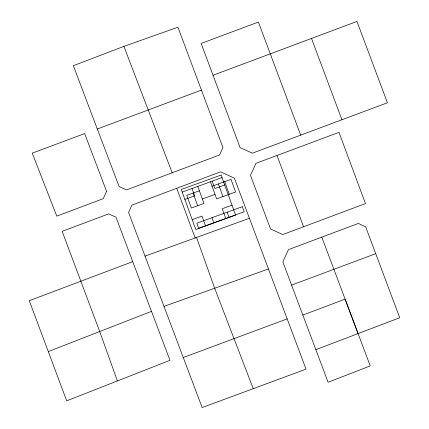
<?xml version="1.0" encoding="UTF-8"?>
<svg xmlns="http://www.w3.org/2000/svg" width="429" height="429" viewBox="0 0 429 429"><rect width="100%" height="100%" fill="white"/><g stroke="black" fill="none" stroke-linecap="round" stroke-linejoin="round"><path stroke-width="0.64" d="M117.396 380.931L99.7 331.531L62.162 231.338L108.628 213.889L115.969 217.197L169.964 360.306L66.704 400.825L29.274 300.691L132.722 261.647M48.284 351.566L151.491 311.363M123.927 46.364L73.348 65.701L119.139 186.62L126.507 189.929L219.6 154.949L222.935 147.581L177.922 27.22L123.927 46.364L172.168 172.774M315.857 349.667L399.726 317.75L365.653 226.807L358.344 223.445L288.427 249.635L282.861 261.899L328.088 382.26L370.227 365.91L345.109 299.142L302.842 315.058M213.031 75.257L356.971 21.45L387.435 102.767L252.343 153.185L240.106 147.619L201.142 43.447L258.392 22.067L300.691 135.14M201.453 90.09L97.335 129M176.737 188.288L131.885 205.148L128.582 212.489L202.15 407.55L306.027 369.149L234.373 178.137L220.533 171.841L176.737 188.288L195.131 237.956L249.394 218.297M182.218 192.095L222.007 177.579M277 155.496L255.974 163.32L250.488 175.37L270.517 228.957L282.754 234.55L365.465 203.577L338.98 132.341L277 155.496L303.566 226.753M291.575 285.103L375.74 253.673M183.274 357.507L287.124 318.892M145.034 256.134L196.557 237.446L214.682 288.24L253.239 388.674M199.399 190.803L186.76 195.383L191.339 208.022L203.979 203.443L197.785 186.352M212.044 186.224L231.006 179.354L235.58 191.999L216.618 198.868L210.43 181.773M184.861 199.394L194.659 195.844L191.983 188.454M224.683 184.963L214.886 188.513L212.21 181.129M202.365 198.992L215.009 194.412M192.187 219.616L201.984 216.066L205.577 225.981M232.009 205.191L222.211 208.741L225.804 218.656M268.382 268.988L163.996 306.392M358.07 333.585L321.798 237.135M311.551 38.551L341.94 119.761M224.683 181.644L229.263 194.289M218.361 183.934L222.941 196.579M227.172 212.205L229.006 217.262M212.001 217.696L213.835 222.753M193.082 193.093L197.662 205.732M106.558 191.329L103.223 198.67L56.784 216.146L32.261 153.148L84.669 133.569L106.558 191.329M221.091 175.048L181.269 189.473L195.78 229.531L235.601 215.106L221.091 175.048M242.342 206.708L196.836 223.193L198.665 228.249L244.171 211.765L242.342 206.708"/></g></svg>
